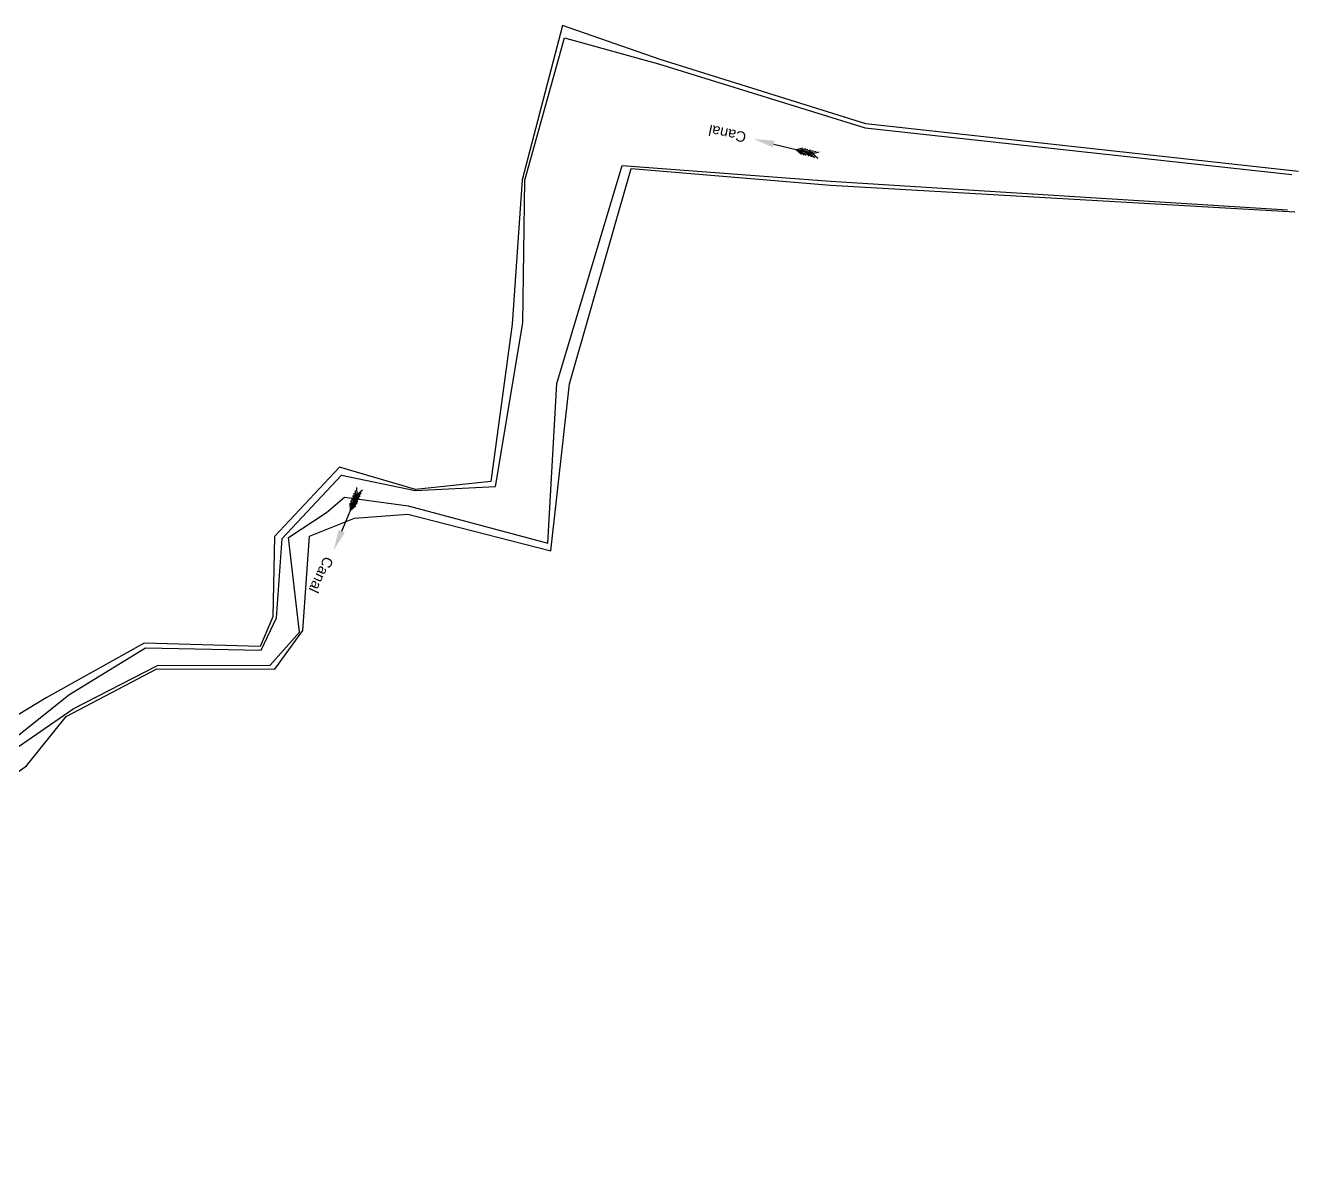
# Model space of a CAD drawing. Header units: metres. Extents: x 644418 to 1306172, y 3366650 to 6747308.
# Drawn here: x 646711.6 to 647018.2, y 3378456.6 to 3378729.7 of the extents above; entities that cross this region are included whole.
import ezdxf

# ---------------------------------------------------------------- set-up
doc = ezdxf.new("R2010")
doc.units = ezdxf.units.M
doc.header["$MEASUREMENT"] = 0
for name, color, linetype in [('CANAL_BOTTOM', 5, 'Continuous'), ('CANAL_TOP', 5, 'Continuous'), ('River Text', 5, 'Continuous'), ('TOPO_TEXT', 251, 'Continuous')]:
    doc.layers.add(name, color=color, linetype=linetype)
doc.styles.get("Standard").update_dxf_attribs({"font": 'arial.ttf'})

# ---------------------------------------------------------------- blocks, each defined once
blk = doc.blocks.new('River A')
at = {"layer": 'River Text'}
for p, q in [((0.2, 9.9), (-3.4, 17.4, -1499.5)), ((0.3, 12.9), (-3.3, 20.5, -1499.5)), ((0.4, 16.4), (-3.2, 24, -1499.5)), ((0.5, 20.3), (-3.1, 27.8, -1499.5)), ((0.5, 22.3), (0, 0)), ((0.2, 9.9), (4.2, 17.2, -1499.5)), ((0.3, 12.9), (4.3, 20.3, -1499.5)), ((0.4, 16.4), (4.4, 23.8, -1499.5)), ((0.5, 20.3), (4.5, 27.7, -1499.5)), ((0, 0), (-3.6, 7.5, -1499.5)), ((0.1, 6), (-3.5, 13.6, -1499.5)), ((0.1, 3.3), (-3.5, 10.8, -1499.5)), ((0, 0), (4, 7.4, -1499.5)), ((0.1, 6), (4.1, 13.4, -1499.5)), ((0.1, 3.3), (4.1, 10.7, -1499.5))]:
    blk.add_line(p, q, dxfattribs=at)
blk.add_lwpolyline([(-0.7, -27.7), (0.5, 22.3)], dxfattribs=at)
blk.add_solid([(3.5, -27.8), (-1.3, -52.7), (-4.8, -27.6)], dxfattribs=at)

msp = doc.modelspace()

# ---------------------------------------------------------------- linework, layer by layer
at = {"layer": 'CANAL_BOTTOM', "linetype": 'Continuous'}
for points in [[(646772.076, 3378587.05, 264.005), (646773.408, 3378606.151, 263.996), (646787.729, 3378621.417, 263.404), (646805.451, 3378617.697, 263.715), (646824.772, 3378618.685, 263.465), (646831.402, 3378658.115, 263.678), (646831.862, 3378692.489, 262.667), (646841.443, 3378726.736, 262.242), (646864.084, 3378720.482, 262.588), (646913.853, 3378705.075, 263.338), (647016.6356, 3378693.8087, 263.176)], [(646784.131, 3378612.435, 263.543), (646788.409, 3378616.123, 263.58), (646803.807, 3378614.042, 263.645), (646837.412, 3378605.002, 263.771), (646839.62, 3378643.536, 263.428), (646855.2923, 3378695.9699, 262.907), (646905.521, 3378692.256, 262.683), (647015.538, 3378685.306, 262.915)], [(646777.613, 3378583.639, 263.24), (646774.925, 3378606.421, 263.95), (646784.131, 3378612.435, 263.543)], [(646623.919, 3378463.747, 265.751), (646644.076, 3378482.504, 264.028), (646660.4304, 3378504.6294, 264.539), (646670.994, 3378523.685, 263.277), (646683.4299, 3378548.2037, 263.354), (646706.681, 3378556.218, 263.43), (646722.069, 3378568.487, 263.737), (646740.5546, 3378579.8304, 263.188), (646768.3826, 3378579.2948, 263.619), (646772.076, 3378587.05, 264.005), (646772.076, 3378587.05, 264.005), (646772.076, 3378587.05, 264.005)], [(646635.573, 3378459.878, 264.021), (646646.363, 3378480.383, 264.023), (646666.803, 3378501.193, 262.904), (646677.811, 3378518.84, 262.964), (646692.113, 3378539.525, 263.031), (646707.536, 3378554.408, 263.584), (646723.098, 3378565.116, 263.126), (646743.399, 3378575.535, 264.061), (646770.527, 3378575.629, 263.26), (646777.613, 3378583.639, 263.24), (646777.613, 3378583.639, 263.24)]]:
    msp.add_polyline3d(points, dxfattribs=at)
at = {"layer": 'CANAL_TOP', "linetype": 'Continuous'}
for points in [[(647018.215, 3378694.54, 265.45), (646913.985, 3378706.021, 265.19), (646864.487, 3378721.538, 265.036), (646840.968, 3378729.742, 264.999), (646831.248, 3378692.536, 265.266), (646828.848, 3378657.771, 265.379), (646823.652, 3378619.934, 265.12), (646805.574, 3378617.951, 264.879), (646787.252, 3378623.387, 265.154), (646771.573, 3378606.64, 265.066), (646771.179, 3378587.265, 265.084)], [(646778.428, 3378584.02, 264.911), (646779.985, 3378606.691, 265.072), (646790.886, 3378611.064, 264.97), (646803.677, 3378612.036, 265.132), (646838.129, 3378603.205, 265.1), (646842.623, 3378643.395, 265.267), (646857.455, 3378695.323, 265.171), (646905.516, 3378691.267, 266.029), (647017.292, 3378684.835, 265.231)], [(646771.179, 3378587.265, 265.084), (646771.179, 3378587.265, 265.084), (646771.179, 3378587.265, 265.084), (646768.116, 3378580.186, 265.045), (646740.234, 3378580.942, 265.004), (646716.592, 3378567.825, 265.112), (646702.618, 3378559.356, 265.062), (646674.908, 3378550.452, 265.324), (646663.08, 3378520.494, 265.254), (646659.371, 3378505.332, 265.118), (646640.721, 3378485.098, 265.068), (646617.202, 3378471.287, 264.724)], [(646637.86, 3378456.574, 264.543), (646657.857, 3378476.646, 265.537), (646667.598, 3378494.157, 265.69), (646678.639, 3378514.942, 265.82), (646692.294, 3378537.473, 265.752), (646711.868, 3378551.378, 265.153), (646721.401, 3378563.28, 264.572), (646743.253, 3378574.777, 265.008), (646771.678, 3378574.724, 264.911), (646778.428, 3378584.02, 264.911), (646778.428, 3378584.02, 264.911)]]:
    msp.add_polyline3d(points, dxfattribs=at)

# ---------------------------------------------------------------- block references
at = {"layer": 'River Text'}
for p, xscale, yscale, zscale, rotation in [((646897.2066, 3378699.8553), 0.2000000000000002, 0.2000000000000002, 0.2000000000000002, 257.5491873897951), ((646789.9219, 3378613.0264, 65.7813), 0.2, 0.2, 0.2, 338.5237235511836)]:
    msp.add_blockref('River A', p, dxfattribs=dict(at, xscale=xscale, yscale=yscale, zscale=zscale, rotation=rotation))

# ---------------------------------------------------------------- texts
at = {"layer": 'TOPO_TEXT', "color": 5}
for rotation, p in [(168.121325, (646885.3902, 3378703.9451)), (244.597577, (646783.6398, 3378602.0645))]:
    msp.add_text('Canal', height=2.5, rotation=rotation, dxfattribs=at).set_placement(p)

doc.saveas('drawing.dxf')
